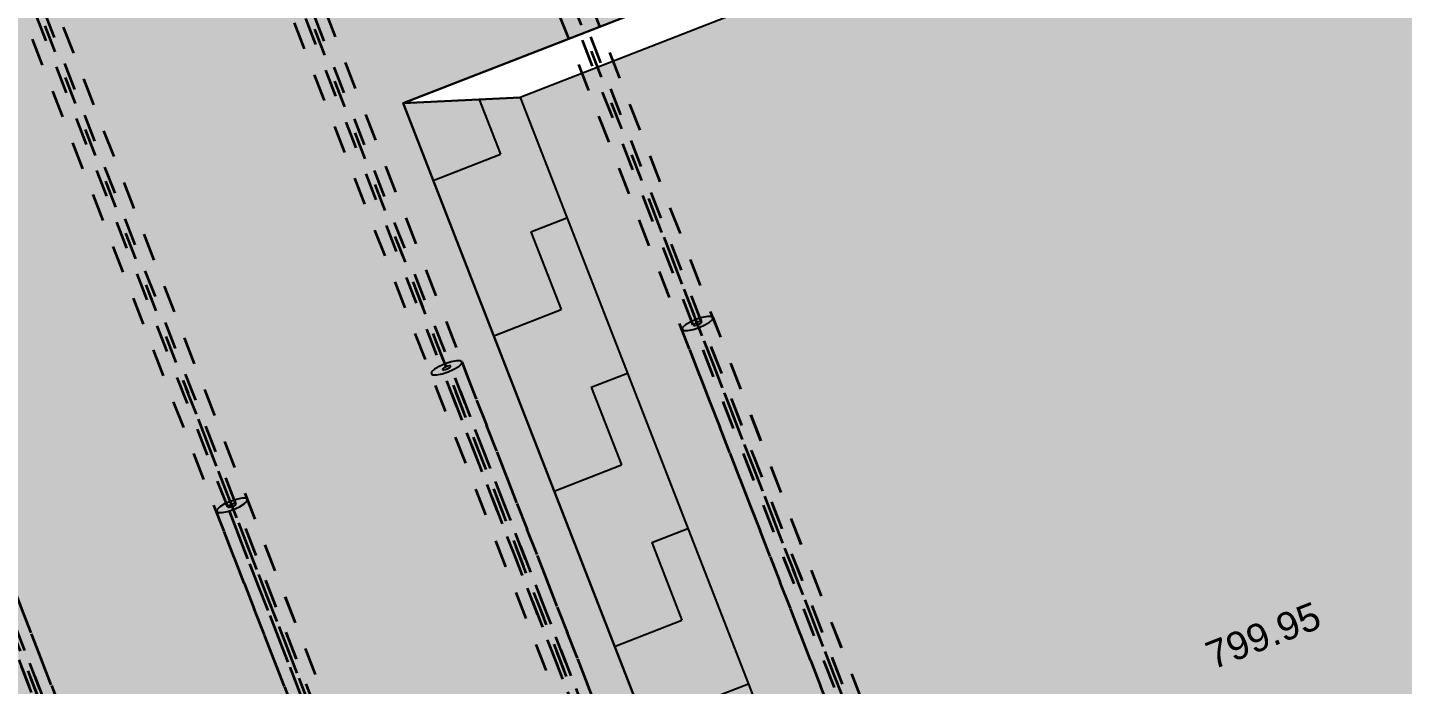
# Model space of a CAD drawing. Header units: metres. Extents: x 2688466 to 2688595, y 1221626 to 1221756.
# Drawn here: x 2688521.577 to 2688526.528, y 1221719.986 to 1221722.351 of the extents above; entities that cross this region are included whole.
import ezdxf

# ---------------------------------------------------------------- set-up
doc = ezdxf.new("R2010")
doc.units = ezdxf.units.M
doc.linetypes.add('AUSGEZOGEN', pattern=[0])
doc.linetypes.add('VERDECKT2_S2', pattern=[0.15, 0.1, -0.05])
for name, color, linetype, lineweight in [('Beton Ansicht', 7, 'AUSGEZOGEN', 35), ('Schnittbeschriftung', 7, 'AUSGEZOGEN', 50), ('Standard', 7, 'AUSGEZOGEN', 13)]:
    doc.layers.add(name, color=color, linetype=linetype, lineweight=lineweight)
doc.styles.add('ARIAL', font='arial.ttf')

msp = doc.modelspace()

# ---------------------------------------------------------------- hatches: boundary and pattern name
at = {"layer": 'Standard', "linetype": 'AUSGEZOGEN', "lineweight": 25, "transparency": 33554687}
h = msp.add_hatch(dxfattribs=at)
h.set_pattern_fill('MUSTER', scale=0.825, angle=201.27, style=0, pattern_type=2)
h.set_pattern_definition([(201.27, (2688527.10496, 1221729.0188), (-0.46952, -1.06808), [0.825, -0.825]), (291.27, (2688527.10496, 1221729.0188), (1.06808, -0.46952), [0.825, -0.825])])
h.paths.add_polyline_path([(2688523.3509, 1221722.0991), (2688527.5257, 1221723.7244), (2688530.0136, 1221725.7905), (2688529.994, 1221725.8429), (2688528.4085, 1221725.2141), (2688526.6315, 1221724.5555), (2688525.0222, 1221723.7261), (2688524.6826, 1221723.5866), (2688524.4941, 1221723.5144), (2688524.4867, 1221723.5116), (2688524.0481, 1221722.5136), (2688522.9298, 1221722.0782)], flags=0)
at = {"layer": 'Standard', "linetype": 'AUSGEZOGEN', "lineweight": 13, "transparency": 33554559}
h = msp.add_hatch(color=7, dxfattribs=at)
h.set_gradient(color1=(199, 199, 199), color2=(199, 199, 199), one_color=1)
h.paths.add_polyline_path([(2688524.0481, 1221722.5136), (2688523.0204, 1221725.1523), (2688510.7203, 1221720.3619), (2688513.256, 1221713.851), (2688516.9486, 1221715.2891), (2688517.1695, 1221714.7219), (2688524.6588, 1221717.6386), (2688522.9298, 1221722.0782)], flags=0)
h = msp.add_hatch(color=7, dxfattribs=at)
h.set_gradient(color1=(199, 199, 199), color2=(199, 199, 199), one_color=1)
h.paths.add_polyline_path([(2688525.0461, 1221717.7465), (2688526.1177, 1221718.1639), (2688526.5836, 1221718.3453), (2688529.8271, 1221710.0167), (2688535.0056, 1221707.7429), (2688534.4908, 1221708.5149), (2688533.2341, 1221709.0671), (2688527.5257, 1221723.7244), (2688523.3509, 1221722.0991)], flags=0)
h = msp.add_hatch(color=7, dxfattribs=at)
h.set_gradient(color1=(240, 240, 180), color2=(240, 240, 180), one_color=1)
h.paths.add_polyline_path([(2688524.6588, 1221717.6386), (2688525.0461, 1221717.7465), (2688523.3509, 1221722.0991), (2688522.9298, 1221722.0782)], flags=0)
at = {"layer": 'Standard', "linetype": 'AUSGEZOGEN', "lineweight": 25, "transparency": 33554687}
h = msp.add_hatch(dxfattribs=at)
h.set_pattern_fill('MUSTER', scale=0.3, angle=291.28, style=0, pattern_type=2)
h.set_pattern_definition([(291.28, (2688528.82085, 1221730.81366), (0.388423, -0.1706676), [0.3, -0.3]), (21.28, (2688528.82085, 1221730.81366), (0.1706676, 0.388423), [0.3, -0.3])])
h.paths.add_polyline_path([(2688524.6588, 1221717.6386), (2688525.0461, 1221717.7465), (2688523.3509, 1221722.0991), (2688522.9298, 1221722.0782)], flags=0)

# ---------------------------------------------------------------- linework, layer by layer
at = {"layer": 'Beton Ansicht', "linetype": 'VERDECKT2_S2', "lineweight": 35, "transparency": 33554687}
for p, q in [((2688525.452, 1221717.695), (2688522.6477, 1221724.8956)), ((2688525.3402, 1221717.6515), (2688522.5359, 1221724.8521)), ((2688525.426, 1221717.5525), (2688522.5769, 1221724.8681)), ((2688525.4584, 1221717.5133), (2688522.5862, 1221724.8883)), ((2688525.4558, 1221717.5641), (2688522.6067, 1221724.8797)), ((2688523.7353, 1221719.292), (2688521.6321, 1221724.6924)), ((2688523.7763, 1221719.308), (2688521.6731, 1221724.7084)), ((2688524.5344, 1221717.4056), (2688521.6823, 1221724.7287)), ((2688523.8061, 1221719.3196), (2688521.7029, 1221724.72)), ((2688523.8471, 1221719.3355), (2688521.7439, 1221724.736)), ((2688523.6635, 1221716.9969), (2688520.8592, 1221724.1974)), ((2688523.7493, 1221716.8978), (2688520.9002, 1221724.2134)), ((2688523.7817, 1221716.8587), (2688520.9094, 1221724.2337)), ((2688523.7791, 1221716.9095), (2688520.93, 1221724.225)), ((2688523.7753, 1221717.0404), (2688520.971, 1221724.241)), ((2688522.0996, 1221718.6533), (2688519.9963, 1221724.0538)), ((2688522.8576, 1221716.751), (2688520.0056, 1221724.074)), ((2688522.1294, 1221718.6649), (2688520.0262, 1221724.0654)), ((2688522.1704, 1221718.6809), (2688520.0672, 1221724.0814)), ((2688526.1552, 1221715.725), (2688523.8144, 1221721.7354)), ((2688525.2514, 1221715.5653), (2688522.9106, 1221721.5758)), ((2688526.078, 1221715.8791), (2688523.9748, 1221721.2796)), ((2688526.1078, 1221715.8908), (2688524.0046, 1221721.2912)), ((2688525.4523, 1221717.6951), (2688524.0456, 1221721.3072)), ((2688525.3771, 1221717.5575), (2688523.9338, 1221721.2636)), ((2688525.204, 1221715.7311), (2688523.1008, 1221721.1316)), ((2688524.5381, 1221717.5622), (2688523.1418, 1221721.1475)), ((2688524.4785, 1221715.0703), (2688522.1377, 1221721.0808)), ((2688525.1742, 1221715.7195), (2688523.0709, 1221721.1199)), ((2688523.5747, 1221714.9107), (2688521.2338, 1221720.9211)), ((2688524.4311, 1221715.2361), (2688522.3279, 1221720.6366)), ((2688523.7756, 1221717.0405), (2688522.3689, 1221720.6525)), ((2688523.7004, 1221716.9029), (2688522.257, 1221720.609)), ((2688524.4461, 1221715.1095), (2688522.298, 1221720.6249)), ((2688522.8614, 1221716.9076), (2688521.465, 1221720.4929)), ((2688523.5422, 1221714.9499), (2688521.3942, 1221720.4653)), ((2688523.5273, 1221715.0765), (2688521.424, 1221720.4769))]:
    msp.add_line(p, q, dxfattribs=at)
at = {"layer": 'Beton Ansicht', "linetype": 'VERDECKT2_S2', "lineweight": 25, "transparency": 33554687}
for p, q in [((2688523.9462, 1221721.2802), (2688523.9359, 1221721.2708)), ((2688523.9631, 1221721.2904), (2688523.9462, 1221721.2802)), ((2688523.9841, 1221721.2999), (2688523.9631, 1221721.2904)), ((2688523.9753, 1221721.2815), (2688523.9748, 1221721.2796)), ((2688523.9748, 1221721.2796), (2688523.9765, 1221721.2786)), ((2688523.9781, 1221721.284), (2688523.9753, 1221721.2815)), ((2688523.9765, 1221721.2786), (2688523.9802, 1221721.2786)), ((2688523.9826, 1221721.2867), (2688523.9781, 1221721.284)), ((2688523.9802, 1221721.2786), (2688523.9854, 1221721.2796)), ((2688523.9882, 1221721.2893), (2688523.9826, 1221721.2867)), ((2688524.0059, 1221721.3071), (2688523.9841, 1221721.2999)), ((2688523.9854, 1221721.2796), (2688523.9912, 1221721.2815)), ((2688523.994, 1221721.2912), (2688523.9882, 1221721.2893)), ((2688523.9912, 1221721.2815), (2688523.9968, 1221721.2841)), ((2688523.9992, 1221721.2922), (2688523.994, 1221721.2912)), ((2688523.9953, 1221721.2709), (2688524.0163, 1221721.2804)), ((2688523.9968, 1221721.2841), (2688524.0013, 1221721.2868)), ((2688524.0029, 1221721.2922), (2688523.9992, 1221721.2922)), ((2688524.0013, 1221721.2868), (2688524.004, 1221721.2893)), ((2688524.0046, 1221721.2912), (2688524.0029, 1221721.2922)), ((2688524.004, 1221721.2893), (2688524.0046, 1221721.2912)), ((2688524.0252, 1221721.311), (2688524.0059, 1221721.3071)), ((2688524.0163, 1221721.2804), (2688524.0332, 1221721.2906)), ((2688524.0389, 1221721.311), (2688524.0252, 1221721.311)), ((2688524.0332, 1221721.2906), (2688524.0435, 1221721.3)), ((2688524.0392, 1221721.311), (2688524.0389, 1221721.311)), ((2688524.0452, 1221721.3074), (2688524.0392, 1221721.311)), ((2688524.0435, 1221721.3), (2688524.0456, 1221721.3072)), ((2688523.9359, 1221721.2708), (2688523.9338, 1221721.2636)), ((2688523.9338, 1221721.2636), (2688523.9402, 1221721.2597)), ((2688523.9402, 1221721.2597), (2688523.9541, 1221721.2598)), ((2688523.9541, 1221721.2598), (2688523.9735, 1221721.2637)), ((2688523.9735, 1221721.2637), (2688523.9953, 1221721.2709)), ((2688523.059, 1221721.1306), (2688523.0423, 1221721.1206)), ((2688523.0593, 1221721.1308), (2688523.059, 1221721.1306)), ((2688523.0802, 1221721.1402), (2688523.0593, 1221721.1308)), ((2688523.0788, 1221721.1271), (2688523.0742, 1221721.1244)), ((2688523.0844, 1221721.1296), (2688523.0788, 1221721.1271)), ((2688523.102, 1221721.1474), (2688523.0802, 1221721.1402)), ((2688523.0902, 1221721.1315), (2688523.0844, 1221721.1296)), ((2688523.0953, 1221721.1326), (2688523.0902, 1221721.1315)), ((2688523.0929, 1221721.1244), (2688523.0975, 1221721.1271)), ((2688523.0991, 1221721.1326), (2688523.0953, 1221721.1326)), ((2688523.0975, 1221721.1271), (2688523.1002, 1221721.1296)), ((2688523.1008, 1221721.1316), (2688523.0991, 1221721.1326)), ((2688523.1002, 1221721.1296), (2688523.1008, 1221721.1316)), ((2688523.1214, 1221721.1514), (2688523.102, 1221721.1474)), ((2688523.1125, 1221721.1207), (2688523.1294, 1221721.1309)), ((2688523.135, 1221721.1514), (2688523.1214, 1221721.1514)), ((2688523.1294, 1221721.1309), (2688523.1397, 1221721.1403)), ((2688523.1354, 1221721.1514), (2688523.135, 1221721.1514)), ((2688523.1413, 1221721.1478), (2688523.1354, 1221721.1514)), ((2688523.1397, 1221721.1403), (2688523.1418, 1221721.1475)), ((2688523.0319, 1221721.1107), (2688523.0299, 1221721.104)), ((2688523.0299, 1221721.104), (2688523.0364, 1221721.1001)), ((2688523.7357, 1221719.2917), (2688523.0299, 1221721.104)), ((2688523.032, 1221721.1112), (2688523.0319, 1221721.1107)), ((2688523.0423, 1221721.1206), (2688523.032, 1221721.1112)), ((2688523.0364, 1221721.1001), (2688523.0503, 1221721.1001)), ((2688523.0503, 1221721.1001), (2688523.0697, 1221721.104)), ((2688523.0697, 1221721.104), (2688523.0915, 1221721.1113)), ((2688523.0715, 1221721.1219), (2688523.0709, 1221721.1199)), ((2688523.0709, 1221721.1199), (2688523.0727, 1221721.1189)), ((2688523.0742, 1221721.1244), (2688523.0715, 1221721.1219)), ((2688523.0727, 1221721.1189), (2688523.0764, 1221721.1189)), ((2688523.0764, 1221721.1189), (2688523.0815, 1221721.12)), ((2688523.0815, 1221721.12), (2688523.0874, 1221721.1219)), ((2688523.0874, 1221721.1219), (2688523.0929, 1221721.1244)), ((2688523.0915, 1221721.1113), (2688523.1125, 1221721.1207)), ((2688522.2863, 1221720.6358), (2688522.2694, 1221720.6256)), ((2688522.3073, 1221720.6452), (2688522.2863, 1221720.6358)), ((2688522.3059, 1221720.6321), (2688522.3013, 1221720.6294)), ((2688522.3114, 1221720.6346), (2688522.3059, 1221720.6321)), ((2688522.3291, 1221720.6525), (2688522.3073, 1221720.6452)), ((2688522.3173, 1221720.6365), (2688522.3114, 1221720.6346)), ((2688522.3224, 1221720.6376), (2688522.3173, 1221720.6365)), ((2688522.32, 1221720.6294), (2688522.3246, 1221720.6321)), ((2688522.3261, 1221720.6376), (2688522.3224, 1221720.6376)), ((2688522.3246, 1221720.6321), (2688522.3273, 1221720.6346)), ((2688522.3279, 1221720.6366), (2688522.3261, 1221720.6376)), ((2688522.3273, 1221720.6346), (2688522.3279, 1221720.6366)), ((2688522.3482, 1221720.6563), (2688522.3291, 1221720.6525)), ((2688522.3396, 1221720.6257), (2688522.3565, 1221720.6359)), ((2688522.3485, 1221720.6564), (2688522.3482, 1221720.6563)), ((2688522.3621, 1221720.6564), (2688522.3485, 1221720.6564)), ((2688522.3565, 1221720.6359), (2688522.3668, 1221720.6453)), ((2688522.3624, 1221720.6564), (2688522.3621, 1221720.6564)), ((2688522.3684, 1221720.6528), (2688522.3624, 1221720.6564)), ((2688522.3668, 1221720.6453), (2688522.3689, 1221720.6525)), ((2688522.2591, 1221720.6162), (2688522.257, 1221720.609)), ((2688522.257, 1221720.609), (2688522.2635, 1221720.6051)), ((2688522.2694, 1221720.6256), (2688522.2591, 1221720.6162)), ((2688522.2635, 1221720.6051), (2688522.2774, 1221720.6051)), ((2688522.2774, 1221720.6051), (2688522.2968, 1221720.6091)), ((2688522.2968, 1221720.6091), (2688522.3186, 1221720.6163)), ((2688522.2986, 1221720.6269), (2688522.298, 1221720.6249)), ((2688522.298, 1221720.6249), (2688522.2998, 1221720.6239)), ((2688522.3013, 1221720.6294), (2688522.2986, 1221720.6269)), ((2688522.2998, 1221720.6239), (2688522.3035, 1221720.6239)), ((2688522.3035, 1221720.6239), (2688522.3086, 1221720.625)), ((2688522.3086, 1221720.625), (2688522.3145, 1221720.6269)), ((2688522.3145, 1221720.6269), (2688522.32, 1221720.6294)), ((2688522.3186, 1221720.6163), (2688522.3396, 1221720.6257))]:
    msp.add_line(p, q, dxfattribs=at)
at = {"layer": 'Beton Ansicht', "linetype": 'AUSGEZOGEN', "lineweight": 35, "transparency": 33554687}
for p, q in [((2688524.0456, 1221721.3072), (2688524.0452, 1221721.3074)), ((2688523.1418, 1221721.1475), (2688523.1413, 1221721.1478)), ((2688522.3689, 1221720.6525), (2688522.3684, 1221720.6528))]:
    msp.add_line(p, q, dxfattribs=at)
at = {"layer": 'Schnittbeschriftung', "color": 7, "linetype": 'AUSGEZOGEN', "lineweight": 25, "transparency": 33554687}
msp.add_lwpolyline([(2688513.256, 1221713.851), (2688510.7203, 1221720.3619), (2688523.0204, 1221725.1523), (2688524.0481, 1221722.5136), (2688522.9298, 1221722.0782), (2688524.6588, 1221717.6386), (2688517.1695, 1221714.7219), (2688516.9486, 1221715.2891), (2688513.256, 1221713.851)], close=True, dxfattribs=at)
at = {"layer": 'Schnittbeschriftung', "color": 7, "linetype": 'AUSGEZOGEN', "lineweight": 13, "transparency": 33554687}
msp.add_lwpolyline([(2688534.4908, 1221708.5149), (2688535.0056, 1221707.7429), (2688529.8271, 1221710.0167), (2688526.5836, 1221718.3453), (2688526.1177, 1221718.1639), (2688526.1177, 1221718.1639), (2688525.0461, 1221717.7465), (2688523.3509, 1221722.0991), (2688527.5257, 1221723.7244), (2688533.2341, 1221709.0671), (2688534.4908, 1221708.5149)], close=True, dxfattribs=at)
at = {"layer": 'Standard', "color": 7, "linetype": 'AUSGEZOGEN', "lineweight": 25, "transparency": 33554687}
for points in [[(2688523.3509, 1221722.0991), (2688522.9298, 1221722.0782), (2688524.0481, 1221722.5136), (2688524.4867, 1221723.5116), (2688524.4941, 1221723.5144), (2688524.6826, 1221723.5866), (2688525.0222, 1221723.7261), (2688526.6315, 1221724.5555), (2688528.4085, 1221725.2141), (2688530.0136, 1221725.7905), (2688527.5257, 1221723.7244), (2688523.3509, 1221722.0991)], [(2688524.6588, 1221717.6386), (2688522.9298, 1221722.0782), (2688523.3509, 1221722.0991), (2688525.0461, 1221717.7465), (2688524.6588, 1221717.6386)]]:
    msp.add_lwpolyline(points, close=True, dxfattribs=at)

# ---------------------------------------------------------------- texts
at = {"layer": 'Schnittbeschriftung', "color": 1, "lineweight": 13, "transparency": 33554687, "insert": (2688526.0452, 1221720.115), "char_height": 0.1, "width": 0.480198, "attachment_point": 8, "rotation": 21.28, "style": 'ARIAL'}
msp.add_mtext('\\W1.00;799.95', dxfattribs=at)

doc.saveas('drawing.dxf')
